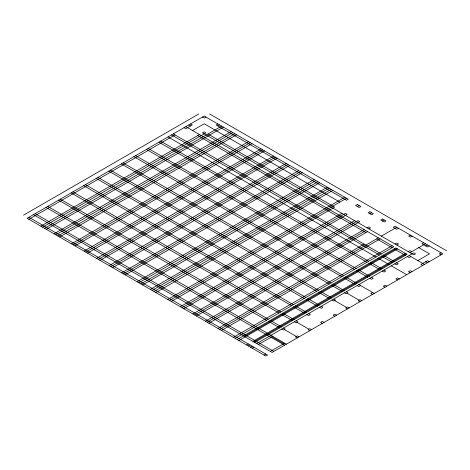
<?xml version="1.0" encoding="UTF-8"?>
<svg xmlns="http://www.w3.org/2000/svg" width="470" height="470" viewBox="0 0 470 470"><rect width="100%" height="100%" fill="white"/><g stroke="black" fill="none" stroke-linecap="round" stroke-linejoin="round"><path stroke-width="0.7" d="M209.602 113.952L446.5 250.721M28.905 219.279L175.028 134.919M205.942 117.071L204.197 118.076L202.453 117.071M192.506 130.513L204.197 123.763L339.88 202.1M40.814 226.158L199.492 134.543M217.851 123.945L216.106 124.95L346.555 200.261L348.294 199.257L204.197 116.061L27.16 218.274L265.803 356.048L267.548 355.044L28.905 217.269M42.559 227.163L205.942 132.834L204.197 131.829L202.453 132.834L413.788 254.846L415.533 253.841L413.788 252.837L256.685 343.541M217.851 125.96L219.596 124.95M44.574 228.326L221.611 126.113M46.319 229.331L223.35 127.123M54.074 233.813L231.111 131.6M55.818 234.818L232.856 132.611M57.834 235.981L234.871 133.768M59.578 236.986L236.616 134.778M71.487 243.865L248.524 141.652M73.232 244.87L250.263 142.663M74.971 245.875L252.008 143.667M84.042 251.115L261.079 148.902M85.787 252.12L262.818 149.906M87.526 253.124L264.563 150.917M96.597 258.359L273.634 156.152M98.342 259.37L275.373 157.156M100.081 260.374L277.118 158.161M109.152 265.609L286.183 163.395M110.891 266.613L287.928 164.406M112.636 267.624L289.673 165.411M121.707 272.858L298.738 170.645M123.446 273.863L300.483 171.656M125.19 274.868L302.228 172.66M137.099 281.747L314.136 179.534M138.844 282.752L315.881 180.545M140.859 283.915L317.896 181.708M142.604 284.92L319.641 182.713M150.359 289.403L327.396 187.189M152.104 290.407L329.141 188.2M153.984 291.494L331.156 189.363M155.864 292.581L332.901 190.368M167.772 299.455L344.81 197.241M169.517 300.459L346.555 198.252M171.262 301.47L334.64 207.141L207.957 133.997M180.327 306.704L341.966 213.38M182.072 307.709L345.456 213.38L347.195 214.391L183.817 308.714M357.365 206.506L359.109 205.496M192.882 313.948L354.521 220.63M194.627 314.959L358.011 220.63L359.75 221.634L196.366 315.963M369.919 213.756L371.658 212.746M205.437 321.198L364.109 229.589M367.076 227.88L368.821 226.869L370.56 227.88L368.821 228.884M207.182 322.209L365.854 230.594M382.474 221L384.213 219.995M208.921 323.213L367.599 231.604M217.992 328.448L364.109 244.083M219.737 329.452L378.409 237.844M381.376 236.134L396.768 227.245M221.476 330.463L380.154 238.848M398.513 228.25L396.768 229.254L393.284 227.245L395.029 226.234L442.84 253.841L272.077 352.43L33.441 214.649M233.384 337.337L392.062 245.728M395.029 244.012L396.768 243.008L398.513 244.012L396.768 245.023M410.422 235.123L408.677 236.134L410.422 237.138L412.166 236.134M235.129 338.341L393.807 246.732L185.838 126.665M237.144 339.505L395.822 247.896L407.067 254.388L254.67 342.377M244.294 336.385L396.692 248.401M238.889 340.515L397.561 248.9M246.65 344.992L248.389 343.987M252.925 341.367L405.322 253.383M408.289 251.673L410.028 250.663L411.773 251.673M423.681 242.784L421.943 243.789L427.441 246.967L429.186 245.957M253.794 341.872L406.197 253.888M248.389 346.002L250.134 344.992M410.028 252.678L425.426 243.789M250.404 347.16L252.149 346.155M425.697 245.957L427.441 244.952M252.149 348.17L253.894 347.16M258.424 344.545L272.723 336.291M360.607 285.554L358.863 286.559L357.118 285.554M410.827 256.561L409.082 257.566L407.337 256.561M417.806 260.591L429.498 253.841L418.758 247.637M264.058 355.044L265.803 354.039M270.338 351.419L284.632 343.165M372.516 292.428L370.771 293.433L372.516 294.443M441.095 252.837L439.35 253.841L441.095 254.846M198.792 113.952L23.5 215.154M190.544 123.945L192.289 124.95L185.838 128.674L184.093 127.67M429.186 261.725L427.441 260.715L420.991 264.44L422.736 265.45M188.799 124.95L190.544 125.96M425.697 261.725L427.441 262.73M409.082 255.551L424.475 264.44M197.747 135.554L365.854 232.609M376.664 238.848L392.062 247.737M394.077 248.9L405.322 255.398M173.283 133.909L381.252 253.982M383.267 255.145L394.512 261.637M396.527 262.8L398.272 263.805L396.527 264.816L394.782 263.805M411.926 271.689L410.181 270.685L408.436 271.689L410.181 272.694M171.538 134.919L379.507 254.987M381.522 256.15L392.767 262.642M168.049 136.935L376.018 257.002M378.033 258.165L389.283 264.657M391.293 265.82L406.691 274.709M160.728 141.159L368.697 261.232M370.713 262.395L381.957 268.887M383.972 270.05L385.717 271.055L383.972 272.06L382.228 271.055M399.371 278.939L397.626 277.929L395.881 278.939L397.626 279.944M158.983 142.169L366.953 262.237M368.968 263.4L380.212 269.892M148.173 148.408L356.143 268.476M358.158 269.639L369.402 276.137M371.418 277.294L373.162 278.305L371.418 279.309L369.673 278.305M386.816 286.189L385.071 285.178L383.326 286.189L385.071 287.193M146.429 149.413L354.398 269.486M356.413 270.649L367.657 277.141M135.619 155.658L343.588 275.726M345.603 276.889L356.848 283.381M358.863 284.544L374.261 293.433M133.874 156.663L341.843 276.73M343.858 277.893L355.103 284.391M123.064 162.902L331.033 282.975M333.048 284.139L344.293 290.63M346.308 291.794L348.053 292.798L346.308 293.809L344.563 292.798M361.706 300.683L359.961 299.678L358.216 300.683L359.961 301.687M347.177 293.304L359.092 300.177M121.319 163.912L329.288 283.98M331.303 285.143L342.548 291.635M110.509 170.152L318.478 290.225M320.493 291.388L331.738 297.88M333.753 299.043L335.498 300.048L333.753 301.053L332.008 300.048M349.151 307.932L347.406 306.922L345.662 307.932L347.406 308.937M334.628 300.553L346.537 307.427M108.764 171.162L316.733 291.23M318.748 292.393L329.999 298.885M97.954 177.401L305.923 297.469M307.938 298.632L319.183 305.13M321.198 306.287L322.943 307.298L321.198 308.302L319.453 307.298M336.596 315.182L334.852 314.171L333.107 315.182L334.852 316.187M96.209 178.406L304.178 298.479M306.193 299.643L317.444 306.135M85.399 184.651L293.368 304.719M295.383 305.882L306.628 312.374M308.643 313.537L310.388 314.548L308.643 315.552L306.898 314.548M324.041 322.426L322.297 321.421L320.552 322.426L322.297 323.436M83.654 185.656L291.623 305.723M293.638 306.887L304.889 313.384M72.844 191.895L280.813 311.968M282.828 313.132L294.073 319.623M296.088 320.787L297.833 321.791L296.088 322.802L294.343 321.791M311.487 329.676L309.742 328.671L307.997 329.676L309.742 330.68M296.964 322.297L308.872 329.17M71.105 192.906L279.074 312.973M281.084 314.136L292.334 320.628M60.289 199.145L268.258 319.218M270.274 320.381L281.524 326.873M283.533 328.037L285.278 329.041L283.533 330.046L281.794 329.041M298.932 336.925L297.187 335.915L295.442 336.925L297.187 337.93M284.409 329.546L296.317 336.42M58.55 200.155L266.519 320.223M268.529 321.386L279.779 327.878M47.734 206.395L286.377 344.175M271.854 336.79L283.762 343.67M45.995 207.399L284.632 345.18M35.185 213.644L273.822 351.419M357.365 204.491L355.62 205.496L359.109 207.511L360.848 206.506L357.365 204.491M369.919 211.741L368.174 212.746L371.658 214.761L373.403 213.756L369.919 211.741M382.474 218.991L380.729 219.995L384.213 222.01L385.958 221L382.474 218.991"/></g></svg>
